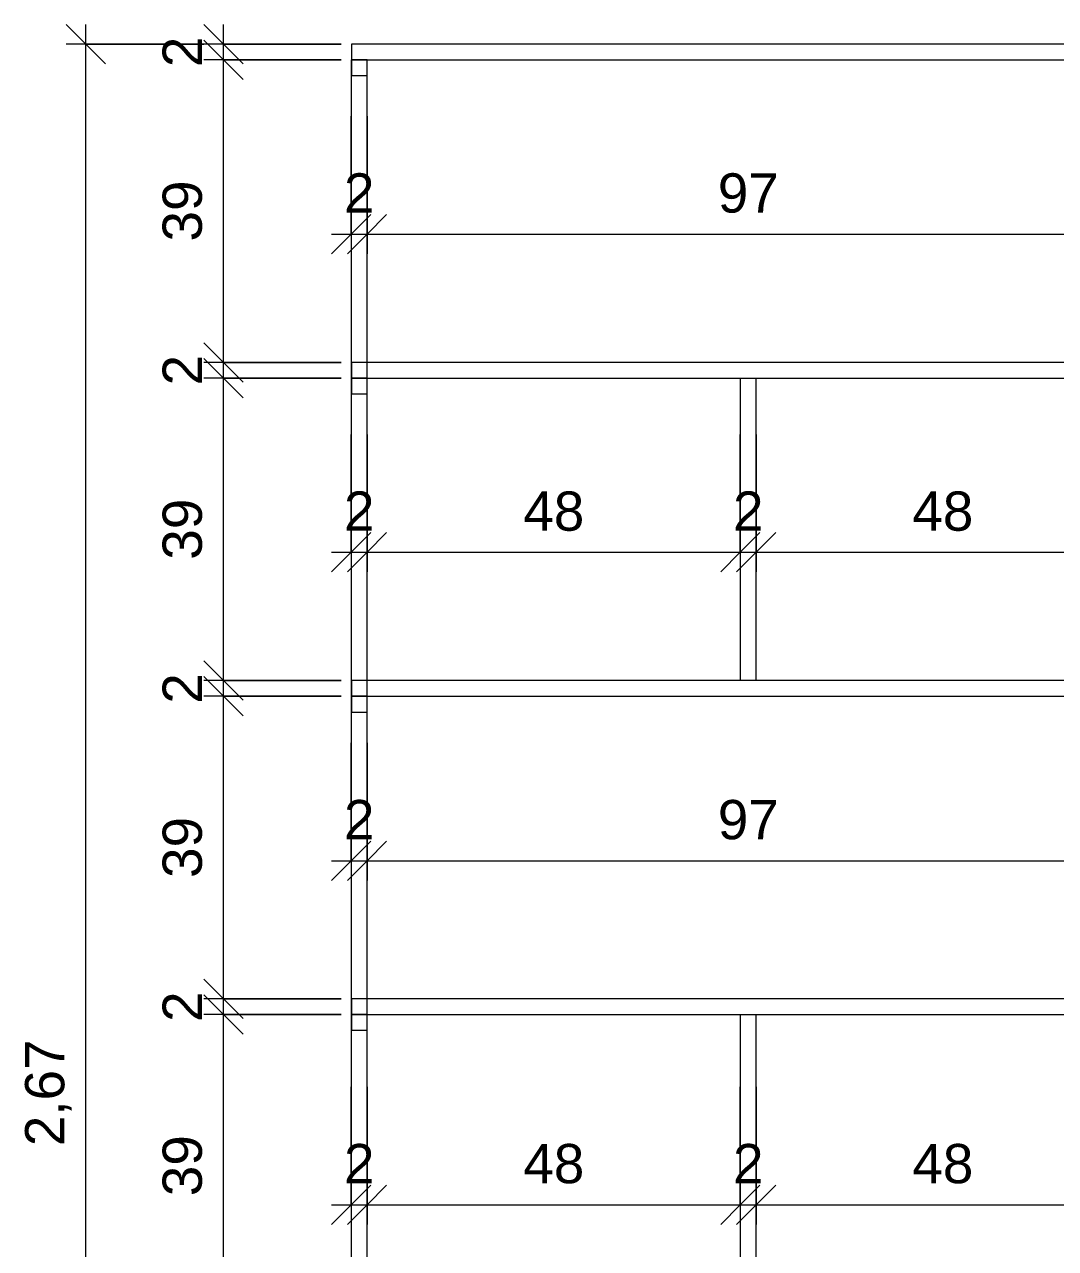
# Model space of a CAD drawing. Header units: millimetres. Extents: x 5688 to 18484, y 2540 to 6636.
# Drawn here: x 12798 to 14110, y 4137 to 5695 of the extents above; entities that cross this region are included whole.
import ezdxf

# ---------------------------------------------------------------- set-up
doc = ezdxf.new("R2010")
doc.units = ezdxf.units.MM
for name, color, linetype, lineweight in [('A-ANNO-DIMS', 211, 'Continuous', 9), ('A-ANNO-DIMS-25', 211, 'Continuous', 9), ('I-FURN', 30, 'Continuous', 9)]:
    doc.layers.add(name, color=color, linetype=linetype, lineweight=lineweight)
doc.styles.add('@Arial Unicode MS', font='ARIALUNI.TTF', dxfattribs={"height": 50})
doc.dimstyles.new('CRT_-__Metros_-_Linha_de_chamada_3_5_mm', dxfattribs={"dimscale": 304.8, "dimtxt": 50.292243, "dimasz": 0.164042, "dimexe": 0.082021, "dimexo": 0.0625, "dimgap": 0.04101, "dimtad": 1, "dimlfac": 0.001, "dimrnd": 0.01, "dimzin": 0, "dimdsep": 46, "dimtxsty": '@Arial Unicode MS', "dimblk1": 'OBLIQUE', "dimblk2": 'OBLIQUE', "dimsah": 1, "dimcen": 0.09, "dimdle": 0.082021, "dimazin": 0, "dimtfac": 1, "dimtdec": 4, "dimtix": 1, "dimtmove": 0, "dimatfit": 3, "dimfxl": 0.492126, "dimfxlon": 1, "dimtvp": 1, "dimtolj": 1, "dimtzin": 0, "dimarcsym": 2})
doc.dimstyles.new('CRT_-__Metros_-_Linha_de_chamada_3_5_mm_1', dxfattribs={"dimscale": 304.8, "dimtxt": 50.292243, "dimasz": 0.164042, "dimexe": 0.082021, "dimexo": 0.0625, "dimgap": 0.04101, "dimtad": 1, "dimdec": 0, "dimlfac": 0.1, "dimdsep": 46, "dimtxsty": '@Arial Unicode MS', "dimblk1": 'OBLIQUE', "dimblk2": 'OBLIQUE', "dimsah": 1, "dimcen": 0.09, "dimdle": 0.082021, "dimazin": 0, "dimtfac": 1, "dimtdec": 4, "dimtix": 1, "dimtmove": 0, "dimatfit": 3, "dimfxl": 0.492126, "dimfxlon": 1, "dimtvp": 1, "dimtolj": 1, "dimtzin": 0, "dimarcsym": 2})

# ---------------------------------------------------------------- blocks, each defined once
blk = doc.blocks.new('estante - estante-4589433-VISTA FRONTAL ESTANTE MEZANINO')
at = {"layer": 'I-FURN'}
for p, q in [((7479.7, 5670), (5479.7, 5670)), ((5479.7, 5670), (5479.7, 5650)), ((5479.7, 5650), (7479.7, 5650)), ((5499.7, 5650), (5479.7, 5650)), ((5479.7, 5650), (5479.7, 5630)), ((5479.7, 5650), (5499.7, 5650)), ((5479.7, 3000), (5479.7, 5650)), ((5499.7, 5630), (5499.7, 5650)), ((5499.7, 3000), (5499.7, 5650)), ((5479.7, 5630), (5499.7, 5630)), ((7479.7, 5265), (5479.7, 5265)), ((5479.7, 5265), (5479.7, 5245)), ((5479.7, 5245), (7479.7, 5245)), ((5499.7, 5245), (5479.7, 5245)), ((5479.7, 5245), (5479.7, 5225)), ((5499.7, 5225), (5499.7, 5245)), ((5974.7, 5245), (5994.7, 5245)), ((5974.7, 4860), (5974.7, 5245)), ((5994.7, 4860), (5994.7, 5245)), ((5479.7, 5225), (5499.7, 5225)), ((7479.7, 4860), (5479.7, 4860)), ((5479.7, 4860), (5479.7, 4840)), ((5994.7, 4860), (5974.7, 4860)), ((5479.7, 4840), (7479.7, 4840)), ((5499.7, 4840), (5479.7, 4840)), ((5479.7, 4840), (5479.7, 4820)), ((5499.7, 4820), (5499.7, 4840)), ((5479.7, 4820), (5499.7, 4820)), ((7479.7, 4455), (5479.7, 4455)), ((5479.7, 4455), (5479.7, 4435)), ((5479.7, 4435), (7479.7, 4435)), ((5499.7, 4435), (5479.7, 4435)), ((5479.7, 4435), (5479.7, 4415)), ((5499.7, 4415), (5499.7, 4435)), ((5974.7, 4435), (5994.7, 4435)), ((5974.7, 4050), (5974.7, 4435)), ((5994.7, 4050), (5994.7, 4435)), ((5479.7, 4415), (5499.7, 4415))]:
    blk.add_line(p, q, dxfattribs=at)
blk = doc.blocks.new('DIMBLOCK9-VISTA FRONTAL ESTANTE MEZANINO')
at = {"layer": 'A-ANNO-DIMS-25', "lineweight": 18}
for p, q in [((13051.5, 4435), (13026.5, 4460)), ((13051.5, 4435), (13076.5, 4410)), ((13051.5, 4050), (13026.5, 4075)), ((13051.5, 4050), (13076.5, 4025))]:
    blk.add_line(p, q, dxfattribs=at)
at = {"layer": 'A-ANNO-DIMS-25'}
for p, q in [((13201.5, 4435), (13026.5, 4435)), ((13051.5, 4050), (13051.5, 4435)), ((13051.5, 4435), (13201.5, 4435)), ((13201.5, 4050), (13026.5, 4050)), ((13051.5, 4050), (13201.5, 4050))]:
    blk.add_line(p, q, dxfattribs=at)
at = {"layer": 'A-ANNO-DIMS-25', "color": 0, "insert": (12974.1, 4203.8), "char_height": 50, "width": 92.937, "attachment_point": 1, "rotation": 90, "line_spacing_factor": 1.117605, "style": '@Arial Unicode MS'}
blk.add_mtext('39', dxfattribs=at)
blk = doc.blocks.new('_Oblique')
at = {"color": 0, "linetype": 'ByBlock', "lineweight": -2}
blk.add_line((-0.5, -0.5), (0.5, 0.5), dxfattribs=at)
blk = doc.blocks.new('DIMBLOCK10-VISTA FRONTAL ESTANTE MEZANINO')
at = {"layer": 'A-ANNO-DIMS-25', "lineweight": 18}
for p, q in [((13051.5, 4455), (13026.5, 4480)), ((13051.5, 4435), (13026.5, 4460)), ((13051.5, 4455), (13076.5, 4430)), ((13051.5, 4435), (13076.5, 4410))]:
    blk.add_line(p, q, dxfattribs=at)
at = {"layer": 'A-ANNO-DIMS-25'}
for p, q in [((13201.5, 4455), (13026.5, 4455)), ((13051.5, 4435), (13051.5, 4455)), ((13051.5, 4455), (13201.5, 4455)), ((13201.5, 4435), (13026.5, 4435)), ((13051.5, 4435), (13201.5, 4435))]:
    blk.add_line(p, q, dxfattribs=at)
at = {"layer": 'A-ANNO-DIMS-25', "color": 0, "insert": (12974.1, 4425.6), "char_height": 50, "width": 46.468, "attachment_point": 1, "rotation": 90, "line_spacing_factor": 1.117605, "style": '@Arial Unicode MS'}
blk.add_mtext('2', dxfattribs=at)
blk = doc.blocks.new('DIMBLOCK11-VISTA FRONTAL ESTANTE MEZANINO')
at = {"layer": 'A-ANNO-DIMS-25', "lineweight": 18}
for p, q in [((13051.5, 4840), (13026.5, 4865)), ((13051.5, 4840), (13076.5, 4815)), ((13051.5, 4455), (13026.5, 4480)), ((13051.5, 4455), (13076.5, 4430))]:
    blk.add_line(p, q, dxfattribs=at)
at = {"layer": 'A-ANNO-DIMS-25'}
for p, q in [((13201.5, 4840), (13026.5, 4840)), ((13051.5, 4455), (13051.5, 4840)), ((13051.5, 4840), (13201.5, 4840)), ((13201.5, 4455), (13026.5, 4455)), ((13051.5, 4455), (13201.5, 4455))]:
    blk.add_line(p, q, dxfattribs=at)
at = {"layer": 'A-ANNO-DIMS-25', "color": 0, "insert": (12974.1, 4608.8), "char_height": 50, "width": 92.937, "attachment_point": 1, "rotation": 90, "line_spacing_factor": 1.117605, "style": '@Arial Unicode MS'}
blk.add_mtext('39', dxfattribs=at)
blk = doc.blocks.new('DIMBLOCK12-VISTA FRONTAL ESTANTE MEZANINO')
at = {"layer": 'A-ANNO-DIMS-25', "lineweight": 18}
for p, q in [((13051.5, 4860), (13026.5, 4885)), ((13051.5, 4840), (13026.5, 4865)), ((13051.5, 4860), (13076.5, 4835)), ((13051.5, 4840), (13076.5, 4815))]:
    blk.add_line(p, q, dxfattribs=at)
at = {"layer": 'A-ANNO-DIMS-25'}
for p, q in [((13201.5, 4860), (13026.5, 4860)), ((13051.5, 4840), (13051.5, 4860)), ((13051.5, 4860), (13201.5, 4860)), ((13201.5, 4840), (13026.5, 4840)), ((13051.5, 4840), (13201.5, 4840))]:
    blk.add_line(p, q, dxfattribs=at)
at = {"layer": 'A-ANNO-DIMS-25', "color": 0, "insert": (12974.1, 4830.6), "char_height": 50, "width": 46.468, "attachment_point": 1, "rotation": 90, "line_spacing_factor": 1.117605, "style": '@Arial Unicode MS'}
blk.add_mtext('2', dxfattribs=at)
blk = doc.blocks.new('DIMBLOCK13-VISTA FRONTAL ESTANTE MEZANINO')
at = {"layer": 'A-ANNO-DIMS-25', "lineweight": 18}
for p, q in [((13051.5, 5245), (13026.5, 5270)), ((13051.5, 5245), (13076.5, 5220)), ((13051.5, 4860), (13026.5, 4885)), ((13051.5, 4860), (13076.5, 4835))]:
    blk.add_line(p, q, dxfattribs=at)
at = {"layer": 'A-ANNO-DIMS-25'}
for p, q in [((13201.5, 5245), (13026.5, 5245)), ((13051.5, 4860), (13051.5, 5245)), ((13051.5, 5245), (13201.5, 5245)), ((13201.5, 4860), (13026.5, 4860)), ((13051.5, 4860), (13201.5, 4860))]:
    blk.add_line(p, q, dxfattribs=at)
at = {"layer": 'A-ANNO-DIMS-25', "color": 0, "insert": (12974.1, 5013.8), "char_height": 50, "width": 92.937, "attachment_point": 1, "rotation": 90, "line_spacing_factor": 1.117605, "style": '@Arial Unicode MS'}
blk.add_mtext('39', dxfattribs=at)
blk = doc.blocks.new('DIMBLOCK14-VISTA FRONTAL ESTANTE MEZANINO')
at = {"layer": 'A-ANNO-DIMS-25', "lineweight": 18}
for p, q in [((13051.5, 5265), (13026.5, 5290)), ((13051.5, 5245), (13026.5, 5270)), ((13051.5, 5265), (13076.5, 5240)), ((13051.5, 5245), (13076.5, 5220))]:
    blk.add_line(p, q, dxfattribs=at)
at = {"layer": 'A-ANNO-DIMS-25'}
for p, q in [((13201.5, 5265), (13026.5, 5265)), ((13051.5, 5245), (13051.5, 5265)), ((13051.5, 5265), (13201.5, 5265)), ((13201.5, 5245), (13026.5, 5245)), ((13051.5, 5245), (13201.5, 5245))]:
    blk.add_line(p, q, dxfattribs=at)
at = {"layer": 'A-ANNO-DIMS-25', "color": 0, "insert": (12974.1, 5235.6), "char_height": 50, "width": 46.468, "attachment_point": 1, "rotation": 90, "line_spacing_factor": 1.117605, "style": '@Arial Unicode MS'}
blk.add_mtext('2', dxfattribs=at)
blk = doc.blocks.new('DIMBLOCK15-VISTA FRONTAL ESTANTE MEZANINO')
at = {"layer": 'A-ANNO-DIMS-25', "lineweight": 18}
for p, q in [((13051.5, 5650), (13026.5, 5675)), ((13051.5, 5650), (13076.5, 5625)), ((13051.5, 5265), (13026.5, 5290)), ((13051.5, 5265), (13076.5, 5240))]:
    blk.add_line(p, q, dxfattribs=at)
at = {"layer": 'A-ANNO-DIMS-25'}
for p, q in [((13201.5, 5650), (13026.5, 5650)), ((13051.5, 5265), (13051.5, 5650)), ((13051.5, 5650), (13201.5, 5650)), ((13201.5, 5265), (13026.5, 5265)), ((13051.5, 5265), (13201.5, 5265))]:
    blk.add_line(p, q, dxfattribs=at)
at = {"layer": 'A-ANNO-DIMS-25', "color": 0, "insert": (12974.1, 5418.8), "char_height": 50, "width": 92.937, "attachment_point": 1, "rotation": 90, "line_spacing_factor": 1.117605, "style": '@Arial Unicode MS'}
blk.add_mtext('39', dxfattribs=at)
blk = doc.blocks.new('DIMBLOCK16-VISTA FRONTAL ESTANTE MEZANINO')
at = {"layer": 'A-ANNO-DIMS-25', "lineweight": 18}
for p, q in [((13051.5, 5670), (13026.5, 5695)), ((13051.5, 5650), (13026.5, 5675)), ((13051.5, 5670), (13076.5, 5645)), ((13051.5, 5650), (13076.5, 5625))]:
    blk.add_line(p, q, dxfattribs=at)
at = {"layer": 'A-ANNO-DIMS-25'}
for p, q in [((13051.5, 5650), (13051.5, 5695)), ((13201.5, 5670), (13026.5, 5670)), ((13051.5, 5670), (13201.5, 5670)), ((13201.5, 5650), (13026.5, 5650)), ((13051.5, 5650), (13201.5, 5650))]:
    blk.add_line(p, q, dxfattribs=at)
at = {"layer": 'A-ANNO-DIMS-25', "color": 0, "insert": (12974.1, 5640.6), "char_height": 50, "width": 46.468, "attachment_point": 1, "rotation": 90, "line_spacing_factor": 1.117605, "style": '@Arial Unicode MS'}
blk.add_mtext('2', dxfattribs=at)
blk = doc.blocks.new('DIMBLOCK23-VISTA FRONTAL ESTANTE MEZANINO')
at = {"layer": 'A-ANNO-DIMS-25', "lineweight": 18}
for p, q in [((12876.5, 5670), (12851.5, 5695)), ((12876.5, 5670), (12901.5, 5645)), ((12876.5, 3000), (12851.5, 3025)), ((12876.5, 3000), (12901.5, 2975))]:
    blk.add_line(p, q, dxfattribs=at)
at = {"layer": 'A-ANNO-DIMS-25'}
for p, q in [((12876.5, 2975), (12876.5, 5695)), ((13026.5, 5670), (12851.5, 5670)), ((12876.5, 5670), (13026.5, 5670)), ((13026.5, 3000), (12851.5, 3000)), ((12876.5, 3000), (13026.5, 3000))]:
    blk.add_line(p, q, dxfattribs=at)
at = {"layer": 'A-ANNO-DIMS-25', "color": 0, "insert": (12799.1, 4267.4), "char_height": 50, "width": 162.337, "attachment_point": 1, "rotation": 90, "line_spacing_factor": 1.117605, "style": '@Arial Unicode MS'}
blk.add_mtext('2,67', dxfattribs=at)
blk = doc.blocks.new('DIMBLOCK37-VISTA FRONTAL ESTANTE MEZANINO')
at = {"layer": 'A-ANNO-DIMS-25'}
for p, q in [((13214.2, 4342.9), (13214.2, 4167.9)), ((13214.2, 4192.9), (13214.2, 4342.9)), ((13234.2, 4342.9), (13234.2, 4167.9)), ((13234.2, 4192.9), (13234.2, 4342.9)), ((13189.2, 4192.9), (13234.2, 4192.9))]:
    blk.add_line(p, q, dxfattribs=at)
at = {"layer": 'A-ANNO-DIMS-25', "lineweight": 18}
for p, q in [((13214.2, 4192.9), (13239.2, 4217.9)), ((13234.2, 4192.9), (13259.2, 4217.9)), ((13214.2, 4192.9), (13189.2, 4167.9)), ((13234.2, 4192.9), (13209.2, 4167.9))]:
    blk.add_line(p, q, dxfattribs=at)
at = {"layer": 'A-ANNO-DIMS-25', "color": 0, "insert": (13204.9, 4270.3), "char_height": 50, "width": 46.468, "attachment_point": 1, "line_spacing_factor": 1.117605, "style": '@Arial Unicode MS'}
blk.add_mtext('2', dxfattribs=at)
blk = doc.blocks.new('DIMBLOCK38-VISTA FRONTAL ESTANTE MEZANINO')
at = {"layer": 'A-ANNO-DIMS-25'}
for p, q in [((13234.2, 4342.9), (13234.2, 4167.9)), ((13234.2, 4192.9), (13234.2, 4342.9)), ((13709.2, 4342.9), (13709.2, 4167.9)), ((13709.2, 4192.9), (13709.2, 4342.9)), ((13234.2, 4192.9), (13709.2, 4192.9))]:
    blk.add_line(p, q, dxfattribs=at)
at = {"layer": 'A-ANNO-DIMS-25', "lineweight": 18}
for p, q in [((13234.2, 4192.9), (13259.2, 4217.9)), ((13709.2, 4192.9), (13734.2, 4217.9)), ((13234.2, 4192.9), (13209.2, 4167.9)), ((13709.2, 4192.9), (13684.2, 4167.9))]:
    blk.add_line(p, q, dxfattribs=at)
at = {"layer": 'A-ANNO-DIMS-25', "color": 0, "insert": (13433, 4270.3), "char_height": 50, "width": 92.937, "attachment_point": 1, "line_spacing_factor": 1.117605, "style": '@Arial Unicode MS'}
blk.add_mtext('48', dxfattribs=at)
blk = doc.blocks.new('DIMBLOCK39-VISTA FRONTAL ESTANTE MEZANINO')
at = {"layer": 'A-ANNO-DIMS-25'}
for p, q in [((13709.2, 4342.9), (13709.2, 4167.9)), ((13709.2, 4192.9), (13709.2, 4342.9)), ((13729.2, 4342.9), (13729.2, 4167.9)), ((13729.2, 4192.9), (13729.2, 4342.9)), ((13709.2, 4192.9), (13729.2, 4192.9))]:
    blk.add_line(p, q, dxfattribs=at)
at = {"layer": 'A-ANNO-DIMS-25', "lineweight": 18}
for p, q in [((13709.2, 4192.9), (13734.2, 4217.9)), ((13729.2, 4192.9), (13754.2, 4217.9)), ((13709.2, 4192.9), (13684.2, 4167.9)), ((13729.2, 4192.9), (13704.2, 4167.9))]:
    blk.add_line(p, q, dxfattribs=at)
at = {"layer": 'A-ANNO-DIMS-25', "color": 0, "insert": (13699.9, 4270.3), "char_height": 50, "width": 46.468, "attachment_point": 1, "line_spacing_factor": 1.117605, "style": '@Arial Unicode MS'}
blk.add_mtext('2', dxfattribs=at)
blk = doc.blocks.new('DIMBLOCK40-VISTA FRONTAL ESTANTE MEZANINO')
at = {"layer": 'A-ANNO-DIMS-25'}
for p, q in [((13729.2, 4342.9), (13729.2, 4167.9)), ((13729.2, 4192.9), (13729.2, 4342.9)), ((14204.2, 4342.9), (14204.2, 4167.9)), ((14204.2, 4192.9), (14204.2, 4342.9)), ((13729.2, 4192.9), (14204.2, 4192.9))]:
    blk.add_line(p, q, dxfattribs=at)
at = {"layer": 'A-ANNO-DIMS-25', "lineweight": 18}
for p, q in [((13729.2, 4192.9), (13754.2, 4217.9)), ((14204.2, 4192.9), (14229.2, 4217.9)), ((13729.2, 4192.9), (13704.2, 4167.9)), ((14204.2, 4192.9), (14179.2, 4167.9))]:
    blk.add_line(p, q, dxfattribs=at)
at = {"layer": 'A-ANNO-DIMS-25', "color": 0, "insert": (13928, 4270.3), "char_height": 50, "width": 92.937, "attachment_point": 1, "line_spacing_factor": 1.117605, "style": '@Arial Unicode MS'}
blk.add_mtext('48', dxfattribs=at)
blk = doc.blocks.new('DIMBLOCK44-VISTA FRONTAL ESTANTE MEZANINO')
at = {"layer": 'A-ANNO-DIMS-25'}
for p, q in [((13214.2, 4780.7), (13214.2, 4605.7)), ((13214.2, 4630.7), (13214.2, 4780.7)), ((13234.2, 4780.7), (13234.2, 4605.7)), ((13234.2, 4630.7), (13234.2, 4780.7)), ((13189.2, 4630.7), (13234.2, 4630.7))]:
    blk.add_line(p, q, dxfattribs=at)
at = {"layer": 'A-ANNO-DIMS-25', "lineweight": 18}
for p, q in [((13214.2, 4630.7), (13239.2, 4655.7)), ((13234.2, 4630.7), (13259.2, 4655.7)), ((13214.2, 4630.7), (13189.2, 4605.7)), ((13234.2, 4630.7), (13209.2, 4605.7))]:
    blk.add_line(p, q, dxfattribs=at)
at = {"layer": 'A-ANNO-DIMS-25', "color": 0, "insert": (13204.9, 4708.1), "char_height": 50, "width": 46.468, "attachment_point": 1, "line_spacing_factor": 1.117605, "style": '@Arial Unicode MS'}
blk.add_mtext('2', dxfattribs=at)
blk = doc.blocks.new('DIMBLOCK45-VISTA FRONTAL ESTANTE MEZANINO')
at = {"layer": 'A-ANNO-DIMS-25'}
for p, q in [((13234.2, 4780.7), (13234.2, 4605.7)), ((13234.2, 4630.7), (13234.2, 4780.7)), ((14204.2, 4780.7), (14204.2, 4605.7)), ((14204.2, 4630.7), (14204.2, 4780.7)), ((13234.2, 4630.7), (14204.2, 4630.7))]:
    blk.add_line(p, q, dxfattribs=at)
at = {"layer": 'A-ANNO-DIMS-25', "lineweight": 18}
for p, q in [((13234.2, 4630.7), (13259.2, 4655.7)), ((14204.2, 4630.7), (14229.2, 4655.7)), ((13234.2, 4630.7), (13209.2, 4605.7)), ((14204.2, 4630.7), (14179.2, 4605.7))]:
    blk.add_line(p, q, dxfattribs=at)
at = {"layer": 'A-ANNO-DIMS-25', "color": 0, "insert": (13680.5, 4708.1), "char_height": 50, "width": 92.937, "attachment_point": 1, "line_spacing_factor": 1.117605, "style": '@Arial Unicode MS'}
blk.add_mtext('97', dxfattribs=at)
blk = doc.blocks.new('DIMBLOCK50-VISTA FRONTAL ESTANTE MEZANINO')
at = {"layer": 'A-ANNO-DIMS-25'}
for p, q in [((13214.2, 5173.3), (13214.2, 4998.3)), ((13214.2, 5023.3), (13214.2, 5173.3)), ((13234.2, 5173.3), (13234.2, 4998.3)), ((13234.2, 5023.3), (13234.2, 5173.3)), ((13189.2, 5023.3), (13234.2, 5023.3))]:
    blk.add_line(p, q, dxfattribs=at)
at = {"layer": 'A-ANNO-DIMS-25', "lineweight": 18}
for p, q in [((13214.2, 5023.3), (13239.2, 5048.3)), ((13234.2, 5023.3), (13259.2, 5048.3)), ((13214.2, 5023.3), (13189.2, 4998.3)), ((13234.2, 5023.3), (13209.2, 4998.3))]:
    blk.add_line(p, q, dxfattribs=at)
at = {"layer": 'A-ANNO-DIMS-25', "color": 0, "insert": (13204.9, 5100.7), "char_height": 50, "width": 46.468, "attachment_point": 1, "line_spacing_factor": 1.117605, "style": '@Arial Unicode MS'}
blk.add_mtext('2', dxfattribs=at)
blk = doc.blocks.new('DIMBLOCK51-VISTA FRONTAL ESTANTE MEZANINO')
at = {"layer": 'A-ANNO-DIMS-25'}
for p, q in [((13234.2, 5173.3), (13234.2, 4998.3)), ((13234.2, 5023.3), (13234.2, 5173.3)), ((13709.2, 5173.3), (13709.2, 4998.3)), ((13709.2, 5023.3), (13709.2, 5173.3)), ((13234.2, 5023.3), (13709.2, 5023.3))]:
    blk.add_line(p, q, dxfattribs=at)
at = {"layer": 'A-ANNO-DIMS-25', "lineweight": 18}
for p, q in [((13234.2, 5023.3), (13259.2, 5048.3)), ((13709.2, 5023.3), (13734.2, 5048.3)), ((13234.2, 5023.3), (13209.2, 4998.3)), ((13709.2, 5023.3), (13684.2, 4998.3))]:
    blk.add_line(p, q, dxfattribs=at)
at = {"layer": 'A-ANNO-DIMS-25', "color": 0, "insert": (13433, 5100.7), "char_height": 50, "width": 92.937, "attachment_point": 1, "line_spacing_factor": 1.117605, "style": '@Arial Unicode MS'}
blk.add_mtext('48', dxfattribs=at)
blk = doc.blocks.new('DIMBLOCK52-VISTA FRONTAL ESTANTE MEZANINO')
at = {"layer": 'A-ANNO-DIMS-25'}
for p, q in [((13709.2, 5173.3), (13709.2, 4998.3)), ((13709.2, 5023.3), (13709.2, 5173.3)), ((13729.2, 5173.3), (13729.2, 4998.3)), ((13729.2, 5023.3), (13729.2, 5173.3)), ((13709.2, 5023.3), (13729.2, 5023.3))]:
    blk.add_line(p, q, dxfattribs=at)
at = {"layer": 'A-ANNO-DIMS-25', "lineweight": 18}
for p, q in [((13709.2, 5023.3), (13734.2, 5048.3)), ((13729.2, 5023.3), (13754.2, 5048.3)), ((13709.2, 5023.3), (13684.2, 4998.3)), ((13729.2, 5023.3), (13704.2, 4998.3))]:
    blk.add_line(p, q, dxfattribs=at)
at = {"layer": 'A-ANNO-DIMS-25', "color": 0, "insert": (13699.9, 5100.7), "char_height": 50, "width": 46.468, "attachment_point": 1, "line_spacing_factor": 1.117605, "style": '@Arial Unicode MS'}
blk.add_mtext('2', dxfattribs=at)
blk = doc.blocks.new('DIMBLOCK53-VISTA FRONTAL ESTANTE MEZANINO')
at = {"layer": 'A-ANNO-DIMS-25'}
for p, q in [((13729.2, 5173.3), (13729.2, 4998.3)), ((13729.2, 5023.3), (13729.2, 5173.3)), ((14204.2, 5173.3), (14204.2, 4998.3)), ((14204.2, 5023.3), (14204.2, 5173.3)), ((13729.2, 5023.3), (14204.2, 5023.3))]:
    blk.add_line(p, q, dxfattribs=at)
at = {"layer": 'A-ANNO-DIMS-25', "lineweight": 18}
for p, q in [((13729.2, 5023.3), (13754.2, 5048.3)), ((14204.2, 5023.3), (14229.2, 5048.3)), ((13729.2, 5023.3), (13704.2, 4998.3)), ((14204.2, 5023.3), (14179.2, 4998.3))]:
    blk.add_line(p, q, dxfattribs=at)
at = {"layer": 'A-ANNO-DIMS-25', "color": 0, "insert": (13928, 5100.7), "char_height": 50, "width": 92.937, "attachment_point": 1, "line_spacing_factor": 1.117605, "style": '@Arial Unicode MS'}
blk.add_mtext('48', dxfattribs=at)
blk = doc.blocks.new('DIMBLOCK57-VISTA FRONTAL ESTANTE MEZANINO')
at = {"layer": 'A-ANNO-DIMS-25'}
for p, q in [((13214.2, 5578.2), (13214.2, 5403.2)), ((13214.2, 5428.2), (13214.2, 5578.2)), ((13234.2, 5578.2), (13234.2, 5403.2)), ((13234.2, 5428.2), (13234.2, 5578.2)), ((13189.2, 5428.2), (13234.2, 5428.2))]:
    blk.add_line(p, q, dxfattribs=at)
at = {"layer": 'A-ANNO-DIMS-25', "lineweight": 18}
for p, q in [((13214.2, 5428.2), (13239.2, 5453.2)), ((13234.2, 5428.2), (13259.2, 5453.2)), ((13214.2, 5428.2), (13189.2, 5403.2)), ((13234.2, 5428.2), (13209.2, 5403.2))]:
    blk.add_line(p, q, dxfattribs=at)
at = {"layer": 'A-ANNO-DIMS-25', "color": 0, "insert": (13204.9, 5505.6), "char_height": 50, "width": 46.468, "attachment_point": 1, "line_spacing_factor": 1.117605, "style": '@Arial Unicode MS'}
blk.add_mtext('2', dxfattribs=at)
blk = doc.blocks.new('DIMBLOCK58-VISTA FRONTAL ESTANTE MEZANINO')
at = {"layer": 'A-ANNO-DIMS-25'}
for p, q in [((13234.2, 5578.2), (13234.2, 5403.2)), ((13234.2, 5428.2), (13234.2, 5578.2)), ((14204.2, 5578.2), (14204.2, 5403.2)), ((14204.2, 5428.2), (14204.2, 5578.2)), ((13234.2, 5428.2), (14204.2, 5428.2))]:
    blk.add_line(p, q, dxfattribs=at)
at = {"layer": 'A-ANNO-DIMS-25', "lineweight": 18}
for p, q in [((13234.2, 5428.2), (13259.2, 5453.2)), ((14204.2, 5428.2), (14229.2, 5453.2)), ((13234.2, 5428.2), (13209.2, 5403.2)), ((14204.2, 5428.2), (14179.2, 5403.2))]:
    blk.add_line(p, q, dxfattribs=at)
at = {"layer": 'A-ANNO-DIMS-25', "color": 0, "insert": (13680.5, 5505.6), "char_height": 50, "width": 92.937, "attachment_point": 1, "line_spacing_factor": 1.117605, "style": '@Arial Unicode MS'}
blk.add_mtext('97', dxfattribs=at)

msp = doc.modelspace()

# ---------------------------------------------------------------- block references
at = {"layer": 'I-FURN'}
msp.add_blockref('estante - estante-4589433-VISTA FRONTAL ESTANTE MEZANINO', (7734.594, 0), dxfattribs=at)

# ---------------------------------------------------------------- dimensions: what is measured, and where the dimension line sits
at = {"layer": 'A-ANNO-DIMS'}
for base, p1, p2, dimstyle, override, picture, middle in [((12876.533, 5670), (13026.533, 3000), (13026.533, 5670), 'CRT_-__Metros_-_Linha_de_chamada_3_5_mm', {"dimpost": '<>', "dimfxl": 2670}, 'DIMBLOCK23-VISTA FRONTAL ESTANTE MEZANINO', (12838.487, 4335)), ((13051.533, 5670), (13201.533, 5650), (13201.533, 5670), 'CRT_-__Metros_-_Linha_de_chamada_3_5_mm_1', {"dimpost": '<>', "dimfxl": 20}, 'DIMBLOCK16-VISTA FRONTAL ESTANTE MEZANINO', (13013.913, 5660)), ((13051.532858592, 5650), (13201.532858592, 5265), (13201.532858592, 5650), 'CRT_-__Metros_-_Linha_de_chamada_3_5_mm_1', {"dimpost": '<>', "dimfxl": 385}, 'DIMBLOCK15-VISTA FRONTAL ESTANTE MEZANINO', (13013.487155851, 5457.5)), ((13051.533, 5265), (13201.533, 5245), (13201.533, 5265), 'CRT_-__Metros_-_Linha_de_chamada_3_5_mm_1', {"dimpost": '<>', "dimfxl": 20}, 'DIMBLOCK14-VISTA FRONTAL ESTANTE MEZANINO', (13013.913, 5255)), ((13051.532858592, 5245), (13201.532858592, 4860), (13201.532858592, 5245), 'CRT_-__Metros_-_Linha_de_chamada_3_5_mm_1', {"dimpost": '<>', "dimfxl": 385}, 'DIMBLOCK13-VISTA FRONTAL ESTANTE MEZANINO', (13013.487155851, 5052.5)), ((13051.533, 4860), (13201.533, 4840), (13201.533, 4860), 'CRT_-__Metros_-_Linha_de_chamada_3_5_mm_1', {"dimpost": '<>', "dimfxl": 20}, 'DIMBLOCK12-VISTA FRONTAL ESTANTE MEZANINO', (13013.913, 4850)), ((13051.532858592, 4840), (13201.532858592, 4455), (13201.532858592, 4840), 'CRT_-__Metros_-_Linha_de_chamada_3_5_mm_1', {"dimpost": '<>', "dimfxl": 385}, 'DIMBLOCK11-VISTA FRONTAL ESTANTE MEZANINO', (13013.487155851, 4647.5)), ((13051.533, 4455), (13201.533, 4435), (13201.533, 4455), 'CRT_-__Metros_-_Linha_de_chamada_3_5_mm_1', {"dimpost": '<>', "dimfxl": 20}, 'DIMBLOCK10-VISTA FRONTAL ESTANTE MEZANINO', (13013.913, 4445)), ((13051.532858592, 4435), (13201.532858592, 4050), (13201.532858592, 4435), 'CRT_-__Metros_-_Linha_de_chamada_3_5_mm_1', {"dimpost": '<>', "dimfxl": 385}, 'DIMBLOCK9-VISTA FRONTAL ESTANTE MEZANINO', (13013.487155851, 4242.5))]:
    dim = msp.add_linear_dim(base=base, p1=p1, p2=p2, angle=90, dimstyle=dimstyle, override=override, dxfattribs=at)
    dim.commit()
    dim.dimension.update_dxf_attribs({"geometry": picture, "text_midpoint": middle})
for base, p1, p2, override, picture, middle in [((13234.245, 5428.21), (13214.245, 5578.21), (13234.245, 5578.21), {"dimpost": '<>', "dimfxl": 20}, 'DIMBLOCK57-VISTA FRONTAL ESTANTE MEZANINO', (13224.245, 5465.83)), ((14204.245, 5428.21), (13234.245, 5578.21), (14204.245, 5578.21), {"dimpost": '<>', "dimfxl": 970}, 'DIMBLOCK58-VISTA FRONTAL ESTANTE MEZANINO', (13719.245, 5466.256)), ((13234.245, 5023.252), (13214.245, 5173.252), (13234.245, 5173.252), {"dimpost": '<>', "dimfxl": 20}, 'DIMBLOCK50-VISTA FRONTAL ESTANTE MEZANINO', (13224.245, 5060.871)), ((13709.244909801, 5023.251925627), (13234.244909801, 5173.251925627), (13709.244909801, 5173.251925627), {"dimpost": '<>', "dimfxl": 475}, 'DIMBLOCK51-VISTA FRONTAL ESTANTE MEZANINO', (13471.744909801, 5061.297628368)), ((13729.245, 5023.252), (13709.245, 5173.252), (13729.245, 5173.252), {"dimpost": '<>', "dimfxl": 20}, 'DIMBLOCK52-VISTA FRONTAL ESTANTE MEZANINO', (13719.245, 5060.871)), ((14204.244909801, 5023.251925627), (13729.244909801, 5173.251925627), (14204.244909801, 5173.251925627), {"dimpost": '<>', "dimfxl": 475}, 'DIMBLOCK53-VISTA FRONTAL ESTANTE MEZANINO', (13966.744909801, 5061.297628368)), ((13234.245, 4630.699), (13214.245, 4780.699), (13234.245, 4780.699), {"dimpost": '<>', "dimfxl": 20}, 'DIMBLOCK44-VISTA FRONTAL ESTANTE MEZANINO', (13224.245, 4668.319)), ((14204.245, 4630.699), (13234.245, 4780.699), (14204.245, 4780.699), {"dimpost": '<>', "dimfxl": 970}, 'DIMBLOCK45-VISTA FRONTAL ESTANTE MEZANINO', (13719.245, 4668.745)), ((13234.245, 4192.871), (13214.245, 4342.871), (13234.245, 4342.871), {"dimpost": '<>', "dimfxl": 20}, 'DIMBLOCK37-VISTA FRONTAL ESTANTE MEZANINO', (13224.245, 4230.49)), ((13709.244909801, 4192.870991201), (13234.244909801, 4342.870991201), (13709.244909801, 4342.870991201), {"dimpost": '<>', "dimfxl": 475}, 'DIMBLOCK38-VISTA FRONTAL ESTANTE MEZANINO', (13471.744909801, 4230.916693942)), ((13729.245, 4192.871), (13709.245, 4342.871), (13729.245, 4342.871), {"dimpost": '<>', "dimfxl": 20}, 'DIMBLOCK39-VISTA FRONTAL ESTANTE MEZANINO', (13719.245, 4230.49)), ((14204.244909801, 4192.870991201), (13729.244909801, 4342.870991201), (14204.244909801, 4342.870991201), {"dimpost": '<>', "dimfxl": 475}, 'DIMBLOCK40-VISTA FRONTAL ESTANTE MEZANINO', (13966.744909801, 4230.916693942))]:
    dim = msp.add_linear_dim(base=base, p1=p1, p2=p2, dimstyle='CRT_-__Metros_-_Linha_de_chamada_3_5_mm_1', override=override, dxfattribs=at)
    dim.commit()
    dim.dimension.update_dxf_attribs({"geometry": picture, "text_midpoint": middle})

doc.saveas('drawing.dxf')
